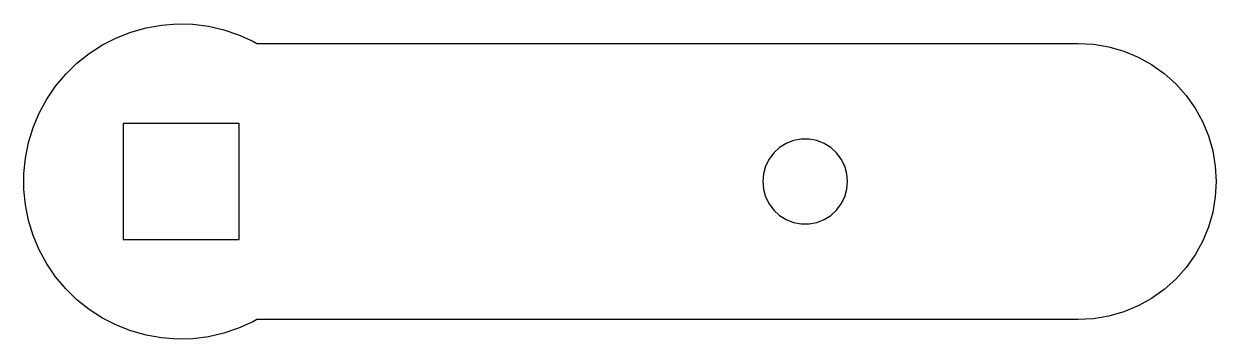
# Model space of a CAD drawing. Header units: millimetres. Extents: x -8.1 to 53.1, y -8.1 to 8.1.
import ezdxf

# ---------------------------------------------------------------- set-up
doc = ezdxf.new("R2010")
doc.units = ezdxf.units.MM
doc.layers.add('CUT', color=1, linetype='Continuous')

msp = doc.modelspace()

# ---------------------------------------------------------------- linework, layer by layer
at = {"layer": 'CUT'}
for points in [[(48.3368, 6.6781), (49.0698, 6.3745), (49.7642, 5.9907), (50.4113, 5.5316), (51.0029, 5.0029), (51.5316, 4.4113), (51.9907, 3.7642), (52.3745, 3.0698), (52.6781, 2.3368), (52.8977, 1.5744), (53.0306, 0.7922), (53.0751, 0), (53.0306, -0.7922), (52.8977, -1.5744), (52.6781, -2.3368), (52.3745, -3.0698), (51.9907, -3.7642), (51.5316, -4.4113), (51.0029, -5.0029), (50.4113, -5.5316), (49.7642, -5.9907), (49.0698, -6.3745), (48.3368, -6.6781), (47.5744, -6.8977), (46.7922, -7.0306), (46.0021, -7.075), (3.8759, -7.075), (3.6839, -7.1858), (2.9502, -7.5169), (2.1871, -7.7733), (1.4022, -7.9524), (0.6035, -8.0525), (-0.2013, -8.0726), (-1.0041, -8.0124), (-1.7969, -7.8726), (-2.5718, -7.6546), (-3.3212, -7.3605), (-4.0375, -6.9932), (-4.7138, -6.5565), (-5.3432, -6.0546), (-5.9195, -5.4925), (-6.4369, -4.8758), (-6.8904, -4.2106), (-7.2754, -3.5037), (-7.5881, -2.7618), (-7.8254, -1.9926), (-7.9849, -1.2035), (-8.0651, -0.4025), (-8.0651, 0.4025), (-7.9849, 1.2035), (-7.8254, 1.9926), (-7.5881, 2.7618), (-7.2754, 3.5037), (-6.8904, 4.2106), (-6.4369, 4.8758), (-5.9195, 5.4925), (-5.3432, 6.0546), (-4.7138, 6.5565), (-4.0375, 6.9932), (-3.3212, 7.3605), (-2.5718, 7.6546), (-1.7969, 7.8726), (-1.0041, 8.0124), (-0.2013, 8.0726), (0.6035, 8.0525), (1.4022, 7.9524), (2.1871, 7.7733), (2.9502, 7.5169), (3.6839, 7.1858), (3.8759, 7.075), (46.0021, 7.075), (46.7922, 7.0306), (47.5744, 6.8977)], [(-2.975, 2.975), (-2.975, -2.975), (2.975, -2.975), (2.975, 2.975)], [(34.1377, 0.3996), (34.0278, 0.7856), (33.8489, 1.1448), (33.6071, 1.4651), (33.3105, 1.7354), (32.9693, 1.9467), (32.5951, 2.0917), (32.2007, 2.1654), (31.7993, 2.1654), (31.4049, 2.0917), (31.0307, 1.9467), (30.6895, 1.7354), (30.3929, 1.4651), (30.1511, 1.1448), (29.9722, 0.7856), (29.8623, 0.3996), (29.8253, 0), (29.8623, -0.3996), (29.9722, -0.7856), (30.1511, -1.1448), (30.3929, -1.4651), (30.6895, -1.7354), (31.0307, -1.9467), (31.4049, -2.0917), (31.7993, -2.1654), (32.2007, -2.1654), (32.5951, -2.0917), (32.9693, -1.9467), (33.3105, -1.7354), (33.6071, -1.4651), (33.8489, -1.1448), (34.0278, -0.7856), (34.1377, -0.3996), (34.1747, 0)]]:
    msp.add_lwpolyline(points, close=True, dxfattribs=at)

doc.saveas('drawing.dxf')
